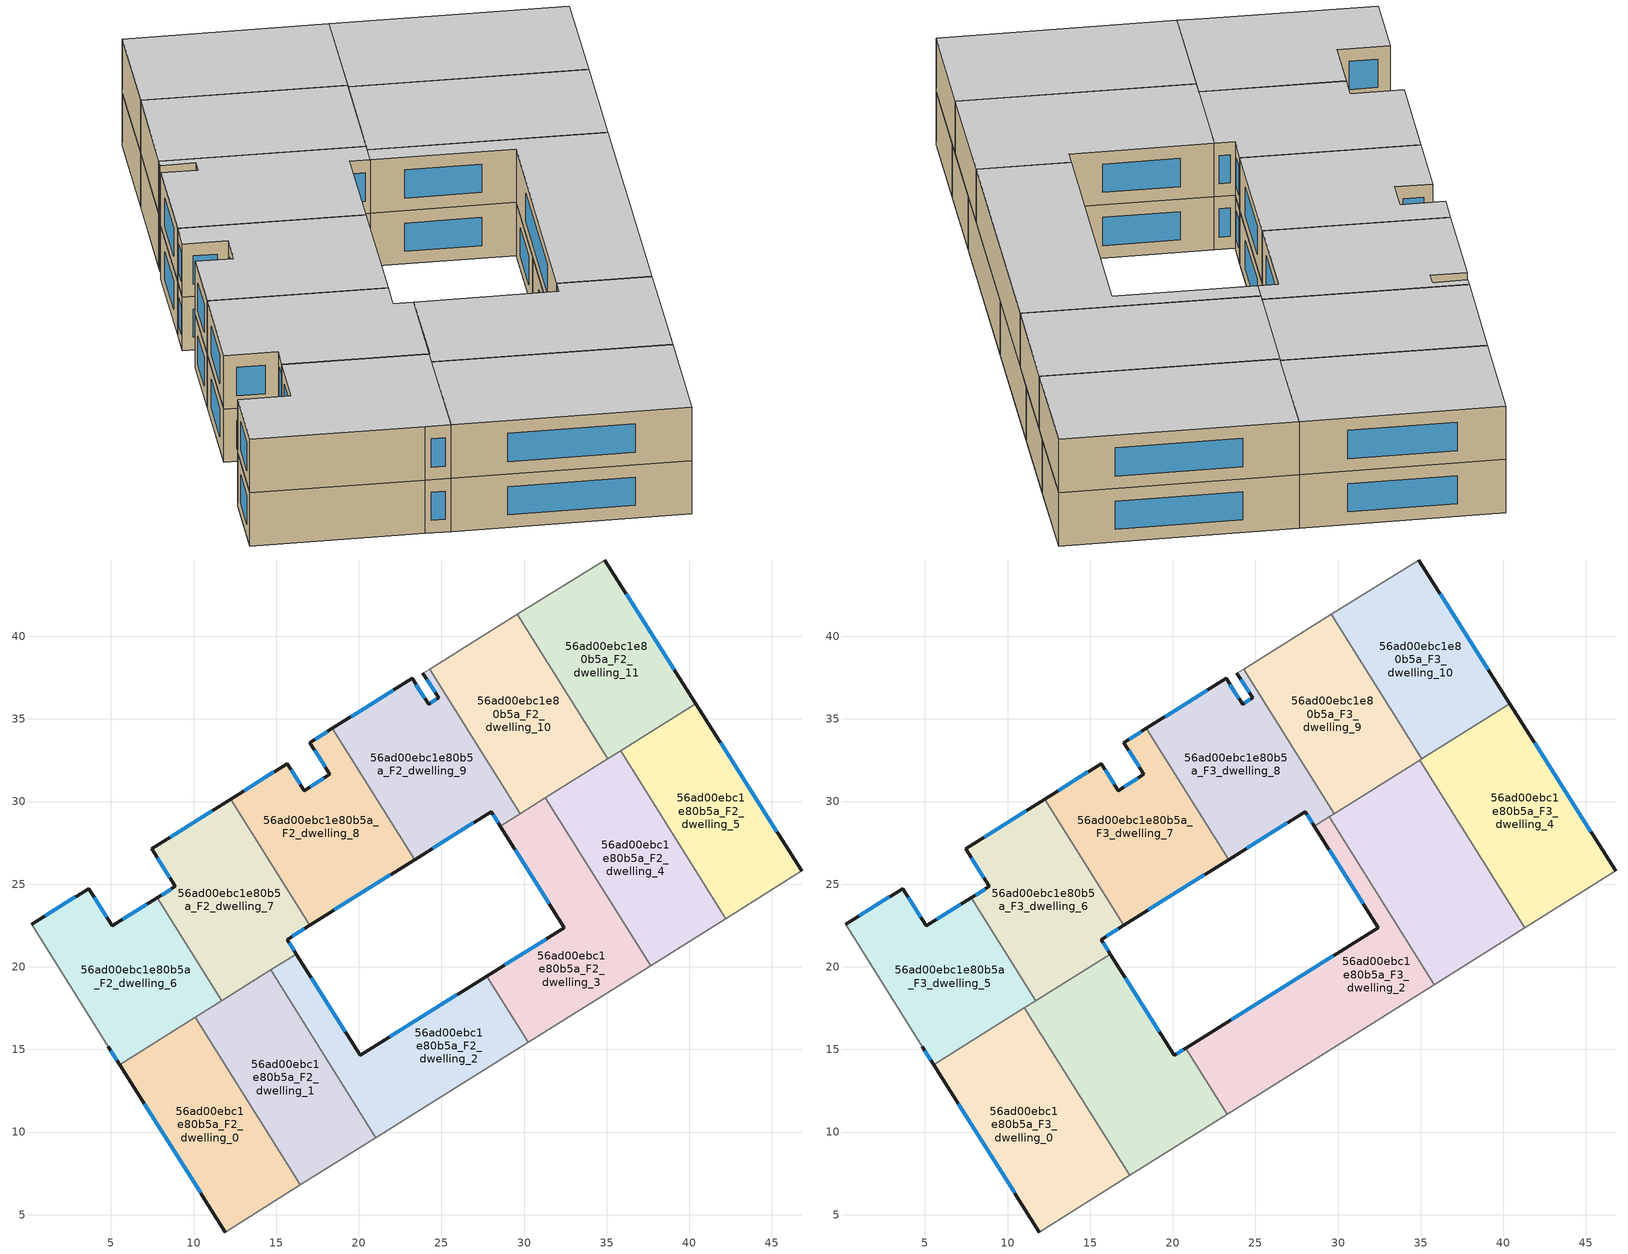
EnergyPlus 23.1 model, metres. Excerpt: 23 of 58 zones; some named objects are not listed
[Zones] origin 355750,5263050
56ad00ebc1e80b5a_F2_dwelling_0
 floor to 56ad00ebc1e80b5a_F1_dwelling_0 (EU_floor_Construction): 10.11,16.95 16.47,6.8 11.92,3.95 5.52,14.08 z6
 wall outside (EU_wall_Construction): 5.52,14.08 11.92,3.95 z6:9
 wall adiabatic (EU_wall_Construction): 11.92,3.95 16.47,6.8 z6:9
 wall to 56ad00ebc1e80b5a_F2_dwelling_1 (EU_wall_Construction): 16.47,6.8 10.11,16.95 z6:9
 wall to 56ad00ebc1e80b5a_F2_dwelling_6 (EU_wall_Construction): 10.11,16.95 5.52,14.08 z6:9
 window (EU_Window_Construction): 7.03,11.7 10.42,6.33 z6.7:8.3
56ad00ebc1e80b5a_F2_dwelling_1
 floor to 56ad00ebc1e80b5a_F1_dwelling_1 (EU_floor_Construction): 14.67,19.81 21.03,9.66 16.47,6.8 10.11,16.95 z6
 wall to 56ad00ebc1e80b5a_F2_dwelling_2 (EU_wall_Construction): 21.03,9.66 14.67,19.81 z6:9
 wall adiabatic (EU_wall_Construction): 16.47,6.8 21.03,9.66 z6:9
 wall to 56ad00ebc1e80b5a_F2_dwelling_7 (EU_wall_Construction): 14.67,19.81 11.7,17.95 z6:9
 wall to 56ad00ebc1e80b5a_F2_dwelling_6 (EU_wall_Construction): 11.7,17.95 10.11,16.95 z6:9
56ad00ebc1e80b5a_F2_dwelling_10
 floor to 56ad00ebc1e80b5a_F1_dwelling_10 (EU_floor_Construction): 29.59,41.32 35.06,32.58 29.76,29.26 24.28,38.01 z6
 wall to 56ad00ebc1e80b5a_F2_dwelling_9 (EU_wall_Construction): 24.28,38.01 29.76,29.26 z6:9
 wall adiabatic (EU_wall_Construction): 29.59,41.32 24.28,38.01 z6:9
 wall to 56ad00ebc1e80b5a_F2_dwelling_11 (EU_wall_Construction): 35.06,32.58 29.59,41.32 z6:9
 wall to 56ad00ebc1e80b5a_F2_dwelling_4 (EU_wall_Construction): 31.29,30.22 35.06,32.58 z6:9
 wall to 56ad00ebc1e80b5a_F2_dwelling_3 (EU_wall_Construction): 29.76,29.26 31.29,30.22 z6:9
56ad00ebc1e80b5a_F2_dwelling_11
 floor to 56ad00ebc1e80b5a_F1_dwelling_11 (EU_floor_Construction): 34.88,44.62 40.39,35.92 35.06,32.58 29.59,41.32 z6
 wall outside (EU_wall_Construction): 40.39,35.92 34.88,44.62 z6:9
 wall adiabatic (EU_wall_Construction): 34.88,44.62 29.59,41.32 z6:9
 wall to 56ad00ebc1e80b5a_F2_dwelling_5 (EU_wall_Construction): 35.86,33.08 40.39,35.92 z6:9
 wall to 56ad00ebc1e80b5a_F2_dwelling_4 (EU_wall_Construction): 35.06,32.58 35.86,33.08 z6:9
 window (EU_Window_Construction): 39.1,37.96 36.18,42.57 z6.7:8.3
56ad00ebc1e80b5a_F2_dwelling_2
 floor to 56ad00ebc1e80b5a_F1_dwelling_2 (EU_floor_Construction): 27.73,19.42 30.24,15.42 21.03,9.66 14.67,19.81 16.21,20.77 20.08,14.64 z6
 wall outside (EU_wall_Construction): 27.73,19.42 20.08,14.64 16.21,20.77 z6:9
 wall to 56ad00ebc1e80b5a_F2_dwelling_3 (EU_wall_Construction): 30.24,15.42 27.73,19.42 z6:9
 wall adiabatic (EU_wall_Construction): 21.03,9.66 30.24,15.42 z6:9
 wall to 56ad00ebc1e80b5a_F2_dwelling_7 (EU_wall_Construction): 16.21,20.77 14.67,19.81 z6:9
 window (EU_Window_Construction): 19.17,16.08 17.12,19.33 / 25.94,18.3 21.87,15.76 z6.7:8.3
56ad00ebc1e80b5a_F2_dwelling_3
 floor to 56ad00ebc1e80b5a_F1_dwelling_3 (EU_floor_Construction): 31.29,30.22 37.65,20.06 30.24,15.42 27.73,19.42 32.44,22.37 28.57,28.51 z6
 wall outside (EU_wall_Construction): 28.57,28.51 32.44,22.37 27.73,19.42 z6:9
 wall to 56ad00ebc1e80b5a_F2_dwelling_4 (EU_wall_Construction): 37.65,20.06 31.29,30.22 z6:9
 wall adiabatic (EU_wall_Construction): 30.24,15.42 37.65,20.06 z6:9
 wall to 56ad00ebc1e80b5a_F2_dwelling_9 (EU_wall_Construction): 29.76,29.26 28.57,28.51 z6:9
 window (EU_Window_Construction): 31.34,21.68 28.84,20.12 / 29.48,27.07 31.53,23.81 z6.7:8.3
56ad00ebc1e80b5a_F2_dwelling_4
 floor to 56ad00ebc1e80b5a_F1_dwelling_4 (EU_floor_Construction): 35.86,33.08 42.22,22.92 37.65,20.06 31.29,30.22 z6
 wall to 56ad00ebc1e80b5a_F2_dwelling_5 (EU_wall_Construction): 42.22,22.92 35.86,33.08 z6:9
 wall adiabatic (EU_wall_Construction): 37.65,20.06 42.22,22.92 z6:9
56ad00ebc1e80b5a_F2_dwelling_5
 floor to 56ad00ebc1e80b5a_F1_dwelling_5 (EU_floor_Construction): 40.39,35.92 46.81,25.8 42.22,22.92 35.86,33.08 z6
 wall outside (EU_wall_Construction): 46.81,25.8 40.39,35.92 z6:9
 wall adiabatic (EU_wall_Construction): 42.22,22.92 46.81,25.8 z6:9
 window (EU_Window_Construction): 45.3,28.17 41.9,33.54 z6.7:8.3
56ad00ebc1e80b5a_F2_dwelling_6
 floor to 56ad00ebc1e80b5a_F1_dwelling_6 (EU_floor_Construction): 7.8,24.18 11.7,17.95 5.52,14.08 4.84,15.17 0.2,22.58 3.66,24.74 5.09,22.48 z6
 wall outside (EU_wall_Construction): 7.8,24.18 5.09,22.48 3.66,24.74 0.2,22.58 / 4.84,15.17 5.52,14.08 z6:9
 wall to 56ad00ebc1e80b5a_F2_dwelling_7 (EU_wall_Construction): 11.7,17.95 7.8,24.18 z6:9
 wall adiabatic (EU_wall_Construction): 0.2,22.58 4.84,15.17 z6:9
 window (EU_Window_Construction): 7.17,23.78 5.73,22.88 / 5,14.91 5.36,14.34 / 2.85,24.23 1.01,23.08 / 4.75,23.01 3.99,24.21 z6.7:8.3
56ad00ebc1e80b5a_F2_dwelling_7
 floor to 56ad00ebc1e80b5a_F1_dwelling_7 (EU_floor_Construction): 12.25,30.15 17.03,22.51 15.65,21.65 16.21,20.77 11.7,17.95 7.8,24.18 8.9,24.86 7.46,27.15 z6
 wall outside (EU_wall_Construction): 16.21,20.77 15.65,21.65 17.03,22.51 / 12.25,30.15 7.46,27.15 8.9,24.86 7.8,24.18 z6:9
 wall to 56ad00ebc1e80b5a_F2_dwelling_8 (EU_wall_Construction): 17.03,22.51 12.25,30.15 z6:9
 window (EU_Window_Construction): 15.98,21.85 16.71,22.31 / 16.08,20.98 15.78,21.44 / 8.64,24.7 8.06,24.34 / 7.79,26.61 8.56,25.4 / 11.12,29.44 8.58,27.85 z6.7:8.3
56ad00ebc1e80b5a_F2_dwelling_8
 floor to 56ad00ebc1e80b5a_F1_dwelling_8 (EU_floor_Construction): 18.41,34.43 23.38,26.49 17.03,22.51 12.25,30.15 15.67,32.29 16.7,30.67 18.25,31.64 17.03,33.57 z6
 wall outside (EU_wall_Construction): 18.41,34.43 17.03,33.57 18.25,31.64 16.7,30.67 15.67,32.29 12.25,30.15 / 17.03,22.51 23.38,26.49 z6:9
 wall to 56ad00ebc1e80b5a_F2_dwelling_9 (EU_wall_Construction): 23.38,26.49 18.41,34.43 z6:9
 window (EU_Window_Construction): 17.32,33.12 17.96,32.09 / 18.08,34.23 17.35,33.77 / 18.52,23.45 21.89,25.56 / 14.86,31.79 13.05,30.65 / 16.46,31.05 15.91,31.91 / 17.89,31.41 17.06,30.89 z6.7:8.3
56ad00ebc1e80b5a_F2_dwelling_9
 floor to 56ad00ebc1e80b5a_F1_dwelling_9 (EU_floor_Construction): 24.84,36.27 23.88,37.76 24.28,38.01 29.76,29.26 28.57,28.51 28.01,29.4 23.38,26.49 18.41,34.43 23.22,37.45 24.22,35.87 z6
 wall outside (EU_wall_Construction): 23.88,37.76 24.84,36.27 24.22,35.87 23.22,37.45 18.41,34.43 / 23.38,26.49 28.01,29.4 28.57,28.51 z6:9
 wall adiabatic (EU_wall_Construction): 24.28,38.01 23.88,37.76 z6:9
 window (EU_Window_Construction): 24.11,37.41 24.62,36.62 / 28.14,29.19 28.44,28.72 / 24.47,27.17 26.92,28.71 / 22.09,36.74 19.54,35.14 / 23.98,36.24 23.46,37.08 / 24.7,36.18 24.36,35.97 z6.7:8.3
56ad00ebc1e80b5a_F3_dwelling_0
 floor to 56ad00ebc1e80b5a_F2_dwelling_0 (EU_floor_Construction): 10.11,16.95 16.47,6.8 11.92,3.95 5.52,14.08 z9
 floor to 56ad00ebc1e80b5a_F2_dwelling_1 (EU_floor_Construction): 11.02,17.53 17.38,7.37 16.47,6.8 10.11,16.95 z9
 wall outside (EU_wall_Construction): 5.52,14.08 11.92,3.95 z9:12
 wall adiabatic (EU_wall_Construction): 11.92,3.95 17.38,7.37 z9:12
 wall to 56ad00ebc1e80b5a_F3_dwelling_1 (EU_wall_Construction): 17.38,7.37 11.02,17.53 z9:12
 wall to 56ad00ebc1e80b5a_F3_dwelling_5 (EU_wall_Construction): 11.02,17.53 5.52,14.08 z9:12
 window (EU_Window_Construction): 7.03,11.7 10.42,6.33 z9.7:11.3
 ceiling to 56ad00ebc1e80b5a_F4_dwelling_0 (EU_floor_Construction): 17.38,7.37 11.02,17.53 5.52,14.08 11.92,3.95 z12
56ad00ebc1e80b5a_F3_dwelling_1
 floor to 56ad00ebc1e80b5a_F2_dwelling_1 (EU_floor_Construction): 14.67,19.81 21.03,9.66 17.38,7.37 11.02,17.53 z9
 floor to 56ad00ebc1e80b5a_F2_dwelling_2 (EU_floor_Construction): 20.78,15.08 23.29,11.07 21.03,9.66 14.67,19.81 16.21,20.77 20.08,14.64 z9
 wall outside (EU_wall_Construction): 20.78,15.08 20.08,14.64 16.21,20.77 z9:12
 wall adiabatic (EU_wall_Construction): 17.38,7.37 23.29,11.07 z9:12
 wall to 56ad00ebc1e80b5a_F3_dwelling_2 (EU_wall_Construction): 23.29,11.07 20.78,15.08 z9:12
 wall to 56ad00ebc1e80b5a_F3_dwelling_6 (EU_wall_Construction): 16.21,20.77 11.7,17.95 z9:12
 wall to 56ad00ebc1e80b5a_F3_dwelling_5 (EU_wall_Construction): 11.7,17.95 11.02,17.53 z9:12
 window (EU_Window_Construction): 19.17,16.08 17.12,19.33 / 20.62,14.97 20.24,14.74 z9.7:11.3
 ceiling to 56ad00ebc1e80b5a_F4_dwelling_1 (EU_floor_Construction): 23.29,11.07 20.78,15.08 20.08,14.64 16.21,20.77 11.02,17.53 17.38,7.37 z12
56ad00ebc1e80b5a_F3_dwelling_10
 floor to 56ad00ebc1e80b5a_F2_dwelling_11 (EU_floor_Construction): 34.88,44.62 40.39,35.92 35.06,32.58 29.59,41.32 z9
 wall outside (EU_wall_Construction): 40.39,35.92 34.88,44.62 z9:12
 wall to 56ad00ebc1e80b5a_F3_dwelling_9 (EU_wall_Construction): 29.59,41.32 35.06,32.58 z9:12
 wall adiabatic (EU_wall_Construction): 34.88,44.62 29.59,41.32 z9:12
 wall to 56ad00ebc1e80b5a_F3_dwelling_4 (EU_wall_Construction): 35.06,32.58 40.39,35.92 z9:12
 window (EU_Window_Construction): 39.1,37.96 36.18,42.57 z9.7:11.3
 ceiling to 56ad00ebc1e80b5a_F4_dwelling_10 (EU_floor_Construction): 40.39,35.92 34.88,44.62 29.59,41.32 35.06,32.58 z12
56ad00ebc1e80b5a_F3_dwelling_2
 floor to 56ad00ebc1e80b5a_F2_dwelling_2 (EU_floor_Construction): 27.73,19.42 30.24,15.42 23.29,11.07 20.78,15.08 z9
 floor to 56ad00ebc1e80b5a_F2_dwelling_3 (EU_floor_Construction): 29.47,29.08 35.83,18.92 30.24,15.42 27.73,19.42 32.44,22.37 28.57,28.51 z9
 wall outside (EU_wall_Construction): 28.57,28.51 32.44,22.37 20.78,15.08 z9:12
 wall to 56ad00ebc1e80b5a_F3_dwelling_3 (EU_wall_Construction): 35.83,18.92 29.47,29.08 z9:12
 wall adiabatic (EU_wall_Construction): 23.29,11.07 35.83,18.92 z9:12
 wall to 56ad00ebc1e80b5a_F3_dwelling_8 (EU_wall_Construction): 29.47,29.08 28.57,28.51 z9:12
 window (EU_Window_Construction): 29.71,20.66 23.52,16.79 / 29.48,27.07 31.53,23.81 z9.7:11.3
 ceiling to 56ad00ebc1e80b5a_F4_dwelling_2 (EU_floor_Construction): 35.83,18.92 29.47,29.08 28.57,28.51 32.44,22.37 20.78,15.08 23.29,11.07 z12
56ad00ebc1e80b5a_F3_dwelling_3
 floor to 56ad00ebc1e80b5a_F2_dwelling_3 (EU_floor_Construction): 31.29,30.22 37.65,20.06 35.83,18.92 29.47,29.08 z9
 floor to 56ad00ebc1e80b5a_F2_dwelling_4 (EU_floor_Construction): 34.94,32.51 41.3,22.35 37.65,20.06 31.29,30.22 z9
 wall to 56ad00ebc1e80b5a_F3_dwelling_4 (EU_wall_Construction): 41.3,22.35 34.94,32.51 z9:12
 wall adiabatic (EU_wall_Construction): 35.83,18.92 41.3,22.35 z9:12
 wall to 56ad00ebc1e80b5a_F3_dwelling_9 (EU_wall_Construction): 34.94,32.51 29.76,29.26 z9:12
 wall to 56ad00ebc1e80b5a_F3_dwelling_8 (EU_wall_Construction): 29.76,29.26 29.47,29.08 z9:12
 ceiling to 56ad00ebc1e80b5a_F4_dwelling_3 (EU_floor_Construction): 41.3,22.35 34.94,32.51 29.47,29.08 35.83,18.92 z12
56ad00ebc1e80b5a_F3_dwelling_4
 floor to 56ad00ebc1e80b5a_F2_dwelling_4 (EU_floor_Construction): 35.86,33.08 42.22,22.92 41.3,22.35 34.94,32.51 z9
 floor to 56ad00ebc1e80b5a_F2_dwelling_5 (EU_floor_Construction): 40.39,35.92 46.81,25.8 42.22,22.92 35.86,33.08 z9
 wall outside (EU_wall_Construction): 46.81,25.8 40.39,35.92 z9:12
 wall adiabatic (EU_wall_Construction): 41.3,22.35 46.81,25.8 z9:12
 wall to 56ad00ebc1e80b5a_F3_dwelling_9 (EU_wall_Construction): 35.06,32.58 34.94,32.51 z9:12
 window (EU_Window_Construction): 45.3,28.17 41.9,33.54 z9.7:11.3
 ceiling to 56ad00ebc1e80b5a_F4_dwelling_4 (EU_floor_Construction): 46.81,25.8 40.39,35.92 34.94,32.51 41.3,22.35 z12
56ad00ebc1e80b5a_F3_dwelling_5
 floor to 56ad00ebc1e80b5a_F2_dwelling_6 (EU_floor_Construction): 7.8,24.18 11.7,17.95 5.52,14.08 4.84,15.17 0.2,22.58 3.66,24.74 5.09,22.48 z9
 wall outside (EU_wall_Construction): 7.8,24.18 5.09,22.48 3.66,24.74 0.2,22.58 / 4.84,15.17 5.52,14.08 z9:12
 wall to 56ad00ebc1e80b5a_F3_dwelling_6 (EU_wall_Construction): 11.7,17.95 7.8,24.18 z9:12
 wall adiabatic (EU_wall_Construction): 0.2,22.58 4.84,15.17 z9:12
 window (EU_Window_Construction): 7.17,23.78 5.73,22.88 / 5,14.91 5.36,14.34 / 2.85,24.23 1.01,23.08 / 4.75,23.01 3.99,24.21 z9.7:11.3
 ceiling to 56ad00ebc1e80b5a_F4_dwelling_5 (EU_floor_Construction): 11.7,17.95 7.8,24.18 5.09,22.48 3.66,24.74 0.2,22.58 4.84,15.17 5.52,14.08 z12
56ad00ebc1e80b5a_F3_dwelling_6
 floor to 56ad00ebc1e80b5a_F2_dwelling_7 (EU_floor_Construction): 12.25,30.15 17.03,22.51 15.65,21.65 16.21,20.77 11.7,17.95 7.8,24.18 8.9,24.86 7.46,27.15 z9
 wall outside (EU_wall_Construction): 16.21,20.77 15.65,21.65 17.03,22.51 / 12.25,30.15 7.46,27.15 8.9,24.86 7.8,24.18 z9:12
 wall to 56ad00ebc1e80b5a_F3_dwelling_7 (EU_wall_Construction): 17.03,22.51 12.25,30.15 z9:12
 window (EU_Window_Construction): 15.98,21.85 16.71,22.31 / 16.08,20.98 15.78,21.44 / 8.64,24.7 8.06,24.34 / 7.79,26.61 8.56,25.4 / 11.12,29.44 8.58,27.85 z9.7:11.3
 ceiling to 56ad00ebc1e80b5a_F4_dwelling_6 (EU_floor_Construction): 16.21,20.77 15.65,21.65 17.03,22.51 12.25,30.15 7.46,27.15 8.9,24.86 7.8,24.18 11.7,17.95 z12
56ad00ebc1e80b5a_F3_dwelling_7
 floor to 56ad00ebc1e80b5a_F2_dwelling_8 (EU_floor_Construction): 18.41,34.43 23.38,26.49 17.03,22.51 12.25,30.15 15.67,32.29 16.7,30.67 18.25,31.64 17.03,33.57 z9
 wall outside (EU_wall_Construction): 18.41,34.43 17.03,33.57 18.25,31.64 16.7,30.67 15.67,32.29 12.25,30.15 / 17.03,22.51 23.38,26.49 z9:12
 wall to 56ad00ebc1e80b5a_F3_dwelling_8 (EU_wall_Construction): 23.38,26.49 18.41,34.43 z9:12
 window (EU_Window_Construction): 17.32,33.12 17.96,32.09 / 18.08,34.23 17.35,33.77 / 18.52,23.45 21.89,25.56 / 14.86,31.79 13.05,30.65 / 16.46,31.05 15.91,31.91 / 17.89,31.41 17.06,30.89 z9.7:11.3
 ceiling to 56ad00ebc1e80b5a_F4_dwelling_7 (EU_floor_Construction): 23.38,26.49 18.41,34.43 17.03,33.57 18.25,31.64 16.7,30.67 15.67,32.29 12.25,30.15 17.03,22.51 z12
56ad00ebc1e80b5a_F3_dwelling_8
 floor to 56ad00ebc1e80b5a_F2_dwelling_9 (EU_floor_Construction): 24.84,36.27 23.88,37.76 24.28,38.01 29.76,29.26 28.57,28.51 28.01,29.4 23.38,26.49 18.41,34.43 23.22,37.45 24.22,35.87 z9
 wall outside (EU_wall_Construction): 23.88,37.76 24.84,36.27 24.22,35.87 23.22,37.45 18.41,34.43 / 23.38,26.49 28.01,29.4 28.57,28.51 z9:12
 wall adiabatic (EU_wall_Construction): 24.28,38.01 23.88,37.76 z9:12
 wall to 56ad00ebc1e80b5a_F3_dwelling_9 (EU_wall_Construction): 29.76,29.26 24.28,38.01 z9:12
 window (EU_Window_Construction): 24.11,37.41 24.62,36.62 / 28.14,29.19 28.44,28.72 / 24.47,27.17 26.92,28.71 / 22.09,36.74 19.54,35.14 / 23.98,36.24 23.46,37.08 / 24.7,36.18 24.36,35.97 z9.7:11.3
 ceiling to 56ad00ebc1e80b5a_F4_dwelling_8 (EU_floor_Construction): 28.57,28.51 29.76,29.26 24.28,38.01 23.88,37.76 24.84,36.27 24.22,35.87 23.22,37.45 18.41,34.43 23.38,26.49 28.01,29.4 z12
56ad00ebc1e80b5a_F3_dwelling_9
 floor to 56ad00ebc1e80b5a_F2_dwelling_10 (EU_floor_Construction): 29.59,41.32 35.06,32.58 29.76,29.26 24.28,38.01 z9
 wall adiabatic (EU_wall_Construction): 29.59,41.32 24.28,38.01 z9:12
 ceiling to 56ad00ebc1e80b5a_F4_dwelling_9 (EU_floor_Construction): 35.06,32.58 29.59,41.32 24.28,38.01 29.76,29.26 z12
[Building]
EU S2 Campaign: North Axis=0; Terrain=City; Solar Distribution=FullExterior
[Site:Location]
Budapest.Ferenc.Liszt.Intl.AP: Latitude=47.437; Longitude=19.256; Time Zone=1; Elevation=185
[SizingPeriod:WeatherFileDays]
AnnualSizingPeriod: Begin Month=1; Begin Day of Month=1; End Month=12; End Day of Month=31; Day of Week for Start Day=Monday; Use Weather File Daylight Saving Period=No; Use Weather File Rain and Snow Indicators=No
[MATERIAL]
EU_InternalMass_Material: Roughness=MediumRough; Thickness=0.1; Conductivity=1; Density=1800; Specific Heat=900; Thermal Absorptance=0.9; Solar Absorptance=0.7; Visible Absorptance=0.7
[MATERIAL:NOMASS] Roughness=MediumRough; Thermal Absorptance=0.9; Solar Absorptance=0.7; Visible Absorptance=0.7
Name | Thermal Resistance
EU_wall_NoMass | 0.832559
EU_floor_NoMass | 0.872794
[WINDOWMATERIAL:SIMPLEGLAZINGSYSTEM]
EU_Window_SimpleGlazing: UFactor=2.79869; Solar Heat Gain Coefficient=0.75; Visible Transmittance=0.75
[CONSTRUCTION]
EU_wall_Construction: EU_wall_NoMass
EU_floor_Construction: EU_floor_NoMass
EU_Window_Construction: EU_Window_SimpleGlazing
EU_InternalMass_Construction: EU_InternalMass_Material
[ZONE] Type=1; Multiplier=1; Ceiling Height=autocalculate; Floor Area=autocalculate; Part of Total Floor Area=Yes
Name | Volume
56ad00ebc1e80b5a_F2_dwelling_0 | 193.63
56ad00ebc1e80b5a_F3_dwelling_0 | 232.34
56ad00ebc1e80b5a_F2_dwelling_1 | 193.586
56ad00ebc1e80b5a_F3_dwelling_1 | 232.298
56ad00ebc1e80b5a_F2_dwelling_10; 56ad00ebc1e80b5a_F2_dwelling_2; 56ad00ebc1e80b5a_F3_dwelling_9 | 193.585
56ad00ebc1e80b5a_F3_dwelling_10; 56ad00ebc1e80b5a_F2_dwelling_11 | 193.588
56ad00ebc1e80b5a_F3_dwelling_2 | 232.296
56ad00ebc1e80b5a_F2_dwelling_3 | 193.609
56ad00ebc1e80b5a_F3_dwelling_3 | 232.339
56ad00ebc1e80b5a_F2_dwelling_4 | 193.587
56ad00ebc1e80b5a_F3_dwelling_4 | 232.305
56ad00ebc1e80b5a_F2_dwelling_5 | 193.602
56ad00ebc1e80b5a_F3_dwelling_5; 56ad00ebc1e80b5a_F2_dwelling_6 | 193.595
56ad00ebc1e80b5a_F3_dwelling_6; 56ad00ebc1e80b5a_F2_dwelling_7 | 193.59
56ad00ebc1e80b5a_F3_dwelling_7; 56ad00ebc1e80b5a_F2_dwelling_8 | 193.589
56ad00ebc1e80b5a_F3_dwelling_8; 56ad00ebc1e80b5a_F2_dwelling_9 | 193.605
[INTERNALMASS] Construction=EU_InternalMass_Construction
Name | Zone or ZoneList | Surface Area
56ad00ebc1e80b5a_F2_dwelling_0_EU_InternalMass | 56ad00ebc1e80b5a_F2_dwelling_0 | 64.5384
56ad00ebc1e80b5a_F2_dwelling_1_EU_InternalMass | 56ad00ebc1e80b5a_F2_dwelling_1 | 64.5288
56ad00ebc1e80b5a_F2_dwelling_2_EU_InternalMass | 56ad00ebc1e80b5a_F2_dwelling_2 | 64.5283
56ad00ebc1e80b5a_F2_dwelling_3_EU_InternalMass | 56ad00ebc1e80b5a_F2_dwelling_3 | 64.5364
56ad00ebc1e80b5a_F2_dwelling_4_EU_InternalMass | 56ad00ebc1e80b5a_F2_dwelling_4 | 64.5289
56ad00ebc1e80b5a_F2_dwelling_5_EU_InternalMass | 56ad00ebc1e80b5a_F2_dwelling_5 | 64.5339
56ad00ebc1e80b5a_F2_dwelling_6_EU_InternalMass | 56ad00ebc1e80b5a_F2_dwelling_6 | 64.5317
56ad00ebc1e80b5a_F2_dwelling_7_EU_InternalMass | 56ad00ebc1e80b5a_F2_dwelling_7 | 64.5297
56ad00ebc1e80b5a_F2_dwelling_8_EU_InternalMass | 56ad00ebc1e80b5a_F2_dwelling_8 | 64.5298
56ad00ebc1e80b5a_F2_dwelling_9_EU_InternalMass | 56ad00ebc1e80b5a_F2_dwelling_9 | 64.5354
56ad00ebc1e80b5a_F2_dwelling_10_EU_InternalMass | 56ad00ebc1e80b5a_F2_dwelling_10 | 64.5284
56ad00ebc1e80b5a_F2_dwelling_11_EU_InternalMass | 56ad00ebc1e80b5a_F2_dwelling_11 | 64.5292
56ad00ebc1e80b5a_F3_dwelling_0_EU_InternalMass | 56ad00ebc1e80b5a_F3_dwelling_0 | 77.441
56ad00ebc1e80b5a_F3_dwelling_1_EU_InternalMass | 56ad00ebc1e80b5a_F3_dwelling_1 | 77.4348
56ad00ebc1e80b5a_F3_dwelling_2_EU_InternalMass | 56ad00ebc1e80b5a_F3_dwelling_2 | 77.4322
56ad00ebc1e80b5a_F3_dwelling_3_EU_InternalMass | 56ad00ebc1e80b5a_F3_dwelling_3 | 77.4464
56ad00ebc1e80b5a_F3_dwelling_4_EU_InternalMass | 56ad00ebc1e80b5a_F3_dwelling_4 | 77.4349
56ad00ebc1e80b5a_F3_dwelling_5_EU_InternalMass | 56ad00ebc1e80b5a_F3_dwelling_5 | 64.5317
56ad00ebc1e80b5a_F3_dwelling_6_EU_InternalMass | 56ad00ebc1e80b5a_F3_dwelling_6 | 64.5297
56ad00ebc1e80b5a_F3_dwelling_7_EU_InternalMass | 56ad00ebc1e80b5a_F3_dwelling_7 | 64.5298
56ad00ebc1e80b5a_F3_dwelling_8_EU_InternalMass | 56ad00ebc1e80b5a_F3_dwelling_8 | 64.5354
56ad00ebc1e80b5a_F3_dwelling_9_EU_InternalMass | 56ad00ebc1e80b5a_F3_dwelling_9 | 64.5284
56ad00ebc1e80b5a_F3_dwelling_10_EU_InternalMass | 56ad00ebc1e80b5a_F3_dwelling_10 | 64.5292
[OTHEREQUIPMENT] Fuel Type=Electricity; Design Level Calculation Method=Watts/Area; Power per Zone Floor Area=1; Fraction Latent=0; Fraction Radiant=0; Fraction Lost=0; Carbon Dioxide Generation Rate=0; EndUse Subcategory=EU_Step8_InternalGains
Name | Zone or ZoneList or Space or SpaceList | Schedule
EU_Step8_InternalGain_56ad00ebc1e80b5a_F2_dwelling_0_f000 | 56ad00ebc1e80b5a_F2_dwelling_0 | EU_Step8_GainSchedule_56ad00ebc1e80b5a_F2_dwelling_0_f000
EU_Step8_InternalGain_56ad00ebc1e80b5a_F2_dwelling_1_f000 | 56ad00ebc1e80b5a_F2_dwelling_1 | EU_Step8_GainSchedule_56ad00ebc1e80b5a_F2_dwelling_1_f000
EU_Step8_InternalGain_56ad00ebc1e80b5a_F2_dwelling_2_f000 | 56ad00ebc1e80b5a_F2_dwelling_2 | EU_Step8_GainSchedule_56ad00ebc1e80b5a_F2_dwelling_2_f000
EU_Step8_InternalGain_56ad00ebc1e80b5a_F2_dwelling_3_f000 | 56ad00ebc1e80b5a_F2_dwelling_3 | EU_Step8_GainSchedule_56ad00ebc1e80b5a_F2_dwelling_3_f000
EU_Step8_InternalGain_56ad00ebc1e80b5a_F2_dwelling_4_f000 | 56ad00ebc1e80b5a_F2_dwelling_4 | EU_Step8_GainSchedule_56ad00ebc1e80b5a_F2_dwelling_4_f000
EU_Step8_InternalGain_56ad00ebc1e80b5a_F2_dwelling_5_f000 | 56ad00ebc1e80b5a_F2_dwelling_5 | EU_Step8_GainSchedule_56ad00ebc1e80b5a_F2_dwelling_5_f000
EU_Step8_InternalGain_56ad00ebc1e80b5a_F2_dwelling_6_f000 | 56ad00ebc1e80b5a_F2_dwelling_6 | EU_Step8_GainSchedule_56ad00ebc1e80b5a_F2_dwelling_6_f000
EU_Step8_InternalGain_56ad00ebc1e80b5a_F2_dwelling_7_f000 | 56ad00ebc1e80b5a_F2_dwelling_7 | EU_Step8_GainSchedule_56ad00ebc1e80b5a_F2_dwelling_7_f000
EU_Step8_InternalGain_56ad00ebc1e80b5a_F2_dwelling_8_f000 | 56ad00ebc1e80b5a_F2_dwelling_8 | EU_Step8_GainSchedule_56ad00ebc1e80b5a_F2_dwelling_8_f000
EU_Step8_InternalGain_56ad00ebc1e80b5a_F2_dwelling_9_f000 | 56ad00ebc1e80b5a_F2_dwelling_9 | EU_Step8_GainSchedule_56ad00ebc1e80b5a_F2_dwelling_9_f000
EU_Step8_InternalGain_56ad00ebc1e80b5a_F2_dwelling_10_f000 | 56ad00ebc1e80b5a_F2_dwelling_10 | EU_Step8_GainSchedule_56ad00ebc1e80b5a_F2_dwelling_10_f000
EU_Step8_InternalGain_56ad00ebc1e80b5a_F2_dwelling_11_f000 | 56ad00ebc1e80b5a_F2_dwelling_11 | EU_Step8_GainSchedule_56ad00ebc1e80b5a_F2_dwelling_11_f000
EU_Step8_InternalGain_56ad00ebc1e80b5a_F3_dwelling_0_f000 | 56ad00ebc1e80b5a_F3_dwelling_0 | EU_Step8_GainSchedule_56ad00ebc1e80b5a_F3_dwelling_0_f000
EU_Step8_InternalGain_56ad00ebc1e80b5a_F3_dwelling_1_f000 | 56ad00ebc1e80b5a_F3_dwelling_1 | EU_Step8_GainSchedule_56ad00ebc1e80b5a_F3_dwelling_1_f000
EU_Step8_InternalGain_56ad00ebc1e80b5a_F3_dwelling_2_f000 | 56ad00ebc1e80b5a_F3_dwelling_2 | EU_Step8_GainSchedule_56ad00ebc1e80b5a_F3_dwelling_2_f000
EU_Step8_InternalGain_56ad00ebc1e80b5a_F3_dwelling_3_f000 | 56ad00ebc1e80b5a_F3_dwelling_3 | EU_Step8_GainSchedule_56ad00ebc1e80b5a_F3_dwelling_3_f000
EU_Step8_InternalGain_56ad00ebc1e80b5a_F3_dwelling_4_f000 | 56ad00ebc1e80b5a_F3_dwelling_4 | EU_Step8_GainSchedule_56ad00ebc1e80b5a_F3_dwelling_4_f000
EU_Step8_InternalGain_56ad00ebc1e80b5a_F3_dwelling_5_f000 | 56ad00ebc1e80b5a_F3_dwelling_5 | EU_Step8_GainSchedule_56ad00ebc1e80b5a_F3_dwelling_5_f000
EU_Step8_InternalGain_56ad00ebc1e80b5a_F3_dwelling_6_f000 | 56ad00ebc1e80b5a_F3_dwelling_6 | EU_Step8_GainSchedule_56ad00ebc1e80b5a_F3_dwelling_6_f000
EU_Step8_InternalGain_56ad00ebc1e80b5a_F3_dwelling_7_f000 | 56ad00ebc1e80b5a_F3_dwelling_7 | EU_Step8_GainSchedule_56ad00ebc1e80b5a_F3_dwelling_7_f000
EU_Step8_InternalGain_56ad00ebc1e80b5a_F3_dwelling_8_f000 | 56ad00ebc1e80b5a_F3_dwelling_8 | EU_Step8_GainSchedule_56ad00ebc1e80b5a_F3_dwelling_8_f000
EU_Step8_InternalGain_56ad00ebc1e80b5a_F3_dwelling_9_f000 | 56ad00ebc1e80b5a_F3_dwelling_9 | EU_Step8_GainSchedule_56ad00ebc1e80b5a_F3_dwelling_9_f000
EU_Step8_InternalGain_56ad00ebc1e80b5a_F3_dwelling_10_f000 | 56ad00ebc1e80b5a_F3_dwelling_10 | EU_Step8_GainSchedule_56ad00ebc1e80b5a_F3_dwelling_10_f000
[ZONEVENTILATION:DESIGNFLOWRATE] Schedule=EU_AlwaysOn; Design Flow Rate Calculation Method=AirChanges/Hour; Air Changes per Hour=0.475469; Ventilation Type=Natural; Fan Pressure Rise=0; Fan Total Efficiency=1; Constant Term Coefficient=1; Temperature Term Coefficient=0; Velocity Term Coefficient=0; Velocity Squared Term Coefficient=0; Minimum Indoor Temperature=-100; Maximum Indoor Temperature=100; Delta Temperature=-100; Minimum Outdoor Temperature=-100; Maximum Outdoor Temperature=100; Maximum Wind Speed=40
Name | Zone or ZoneList or Space or SpaceList
EU_ConstantAir_56ad00ebc1e80b5a_F2_dwelling_0 | 56ad00ebc1e80b5a_F2_dwelling_0
EU_ConstantAir_56ad00ebc1e80b5a_F2_dwelling_1 | 56ad00ebc1e80b5a_F2_dwelling_1
EU_ConstantAir_56ad00ebc1e80b5a_F2_dwelling_2 | 56ad00ebc1e80b5a_F2_dwelling_2
EU_ConstantAir_56ad00ebc1e80b5a_F2_dwelling_3 | 56ad00ebc1e80b5a_F2_dwelling_3
EU_ConstantAir_56ad00ebc1e80b5a_F2_dwelling_4 | 56ad00ebc1e80b5a_F2_dwelling_4
EU_ConstantAir_56ad00ebc1e80b5a_F2_dwelling_5 | 56ad00ebc1e80b5a_F2_dwelling_5
EU_ConstantAir_56ad00ebc1e80b5a_F2_dwelling_6 | 56ad00ebc1e80b5a_F2_dwelling_6
EU_ConstantAir_56ad00ebc1e80b5a_F2_dwelling_7 | 56ad00ebc1e80b5a_F2_dwelling_7
EU_ConstantAir_56ad00ebc1e80b5a_F2_dwelling_8 | 56ad00ebc1e80b5a_F2_dwelling_8
EU_ConstantAir_56ad00ebc1e80b5a_F2_dwelling_9 | 56ad00ebc1e80b5a_F2_dwelling_9
EU_ConstantAir_56ad00ebc1e80b5a_F2_dwelling_10 | 56ad00ebc1e80b5a_F2_dwelling_10
EU_ConstantAir_56ad00ebc1e80b5a_F2_dwelling_11 | 56ad00ebc1e80b5a_F2_dwelling_11
EU_ConstantAir_56ad00ebc1e80b5a_F3_dwelling_0 | 56ad00ebc1e80b5a_F3_dwelling_0
EU_ConstantAir_56ad00ebc1e80b5a_F3_dwelling_1 | 56ad00ebc1e80b5a_F3_dwelling_1
EU_ConstantAir_56ad00ebc1e80b5a_F3_dwelling_2 | 56ad00ebc1e80b5a_F3_dwelling_2
EU_ConstantAir_56ad00ebc1e80b5a_F3_dwelling_3 | 56ad00ebc1e80b5a_F3_dwelling_3
EU_ConstantAir_56ad00ebc1e80b5a_F3_dwelling_4 | 56ad00ebc1e80b5a_F3_dwelling_4
EU_ConstantAir_56ad00ebc1e80b5a_F3_dwelling_5 | 56ad00ebc1e80b5a_F3_dwelling_5
EU_ConstantAir_56ad00ebc1e80b5a_F3_dwelling_6 | 56ad00ebc1e80b5a_F3_dwelling_6
EU_ConstantAir_56ad00ebc1e80b5a_F3_dwelling_7 | 56ad00ebc1e80b5a_F3_dwelling_7
EU_ConstantAir_56ad00ebc1e80b5a_F3_dwelling_8 | 56ad00ebc1e80b5a_F3_dwelling_8
EU_ConstantAir_56ad00ebc1e80b5a_F3_dwelling_9 | 56ad00ebc1e80b5a_F3_dwelling_9
EU_ConstantAir_56ad00ebc1e80b5a_F3_dwelling_10 | 56ad00ebc1e80b5a_F3_dwelling_10
[HVACTEMPLATE:ZONE:IDEALLOADSAIRSYSTEM] System Availability Schedule=EU_AlwaysOn; Maximum Heating Supply Air Temperature=50; Minimum Cooling Supply Air Temperature=13; Maximum Heating Supply Air Humidity Ratio=0.0156; Minimum Cooling Supply Air Humidity Ratio=0.0077; Heating Limit=NoLimit; Cooling Limit=NoLimit; Heating Availability Schedule=EU_AlwaysOn; Cooling Availability Schedule=EU_CoolingOff; Dehumidification Control Type=ConstantSensibleHeatRatio; Cooling Sensible Heat Ratio=0.7; Dehumidification Setpoint=60; Humidification Control Type=None; Humidification Setpoint=30; Outdoor Air Method=None; Outdoor Air Flow Rate per Person=0.00944; Outdoor Air Flow Rate per Zone Floor Area=0; Outdoor Air Flow Rate per Zone=0; Demand Controlled Ventilation Type=None; Outdoor Air Economizer Type=NoEconomizer; Heat Recovery Type=None; Sensible Heat Recovery Effectiveness=0.7; Latent Heat Recovery Effectiveness=0.65
Name | Template Thermostat
56ad00ebc1e80b5a_F2_dwelling_0 | EU_HeatOnly_56ad00ebc1e80b5a_F2_dwelling_0
56ad00ebc1e80b5a_F2_dwelling_1 | EU_HeatOnly_56ad00ebc1e80b5a_F2_dwelling_1
56ad00ebc1e80b5a_F2_dwelling_2 | EU_HeatOnly_56ad00ebc1e80b5a_F2_dwelling_2
56ad00ebc1e80b5a_F2_dwelling_3 | EU_HeatOnly_56ad00ebc1e80b5a_F2_dwelling_3
56ad00ebc1e80b5a_F2_dwelling_4 | EU_HeatOnly_56ad00ebc1e80b5a_F2_dwelling_4
56ad00ebc1e80b5a_F2_dwelling_5 | EU_HeatOnly_56ad00ebc1e80b5a_F2_dwelling_5
56ad00ebc1e80b5a_F2_dwelling_6 | EU_HeatOnly_56ad00ebc1e80b5a_F2_dwelling_6
56ad00ebc1e80b5a_F2_dwelling_7 | EU_HeatOnly_56ad00ebc1e80b5a_F2_dwelling_7
56ad00ebc1e80b5a_F2_dwelling_8 | EU_HeatOnly_56ad00ebc1e80b5a_F2_dwelling_8
56ad00ebc1e80b5a_F2_dwelling_9 | EU_HeatOnly_56ad00ebc1e80b5a_F2_dwelling_9
56ad00ebc1e80b5a_F2_dwelling_10 | EU_HeatOnly_56ad00ebc1e80b5a_F2_dwelling_10
56ad00ebc1e80b5a_F2_dwelling_11 | EU_HeatOnly_56ad00ebc1e80b5a_F2_dwelling_11
56ad00ebc1e80b5a_F3_dwelling_0 | EU_HeatOnly_56ad00ebc1e80b5a_F3_dwelling_0
56ad00ebc1e80b5a_F3_dwelling_1 | EU_HeatOnly_56ad00ebc1e80b5a_F3_dwelling_1
56ad00ebc1e80b5a_F3_dwelling_2 | EU_HeatOnly_56ad00ebc1e80b5a_F3_dwelling_2
56ad00ebc1e80b5a_F3_dwelling_3 | EU_HeatOnly_56ad00ebc1e80b5a_F3_dwelling_3
56ad00ebc1e80b5a_F3_dwelling_4 | EU_HeatOnly_56ad00ebc1e80b5a_F3_dwelling_4
56ad00ebc1e80b5a_F3_dwelling_5 | EU_HeatOnly_56ad00ebc1e80b5a_F3_dwelling_5
56ad00ebc1e80b5a_F3_dwelling_6 | EU_HeatOnly_56ad00ebc1e80b5a_F3_dwelling_6
56ad00ebc1e80b5a_F3_dwelling_7 | EU_HeatOnly_56ad00ebc1e80b5a_F3_dwelling_7
56ad00ebc1e80b5a_F3_dwelling_8 | EU_HeatOnly_56ad00ebc1e80b5a_F3_dwelling_8
56ad00ebc1e80b5a_F3_dwelling_9 | EU_HeatOnly_56ad00ebc1e80b5a_F3_dwelling_9
56ad00ebc1e80b5a_F3_dwelling_10 | EU_HeatOnly_56ad00ebc1e80b5a_F3_dwelling_10
[SIZING:ZONE] Zone Cooling Design Supply Air Temperature Input Method=SupplyAirTemperature; Zone Cooling Design Supply Air Temperature=13; Zone Heating Design Supply Air Temperature Input Method=SupplyAirTemperature; Zone Heating Design Supply Air Temperature=50; Zone Cooling Design Supply Air Humidity Ratio=0.008; Zone Heating Design Supply Air Humidity Ratio=0.008; Cooling Design Air Flow Method=DesignDay; Cooling Design Air Flow Rate=0; Cooling Minimum Air Flow per Zone Floor Area=0.000762; Cooling Minimum Air Flow=0; Cooling Minimum Air Flow Fraction=0.2; Heating Design Air Flow Method=DesignDay; Heating Design Air Flow Rate=0; Heating Maximum Air Flow per Zone Floor Area=0.002032; Heating Maximum Air Flow=0.141576; Heating Maximum Air Flow Fraction=0.3; Account for Dedicated Outdoor Air System=No; Dedicated Outdoor Air System Control Strategy=NeutralSupplyAir; Dedicated Outdoor Air Low Setpoint Temperature for Design=autosize; Dedicated Outdoor Air High Setpoint Temperature for Design=autosize; Zone Load Sizing Method=Sensible Load Only No Latent Load; Zone Latent Cooling Design Supply Air Humidity Ratio Input Method=HumidityRatioDifference; Zone Cooling Design Supply Air Humidity Ratio Difference=0.005; Zone Latent Heating Design Supply Air Humidity Ratio Input Method=HumidityRatioDifference; Zone Humidification Design Supply Air Humidity Ratio Difference=0.005
56ad00ebc1e80b5a_F2_dwelling_0; 56ad00ebc1e80b5a_F2_dwelling_1; 56ad00ebc1e80b5a_F2_dwelling_2; 56ad00ebc1e80b5a_F2_dwelling_3; 56ad00ebc1e80b5a_F2_dwelling_4; 56ad00ebc1e80b5a_F2_dwelling_5; 56ad00ebc1e80b5a_F2_dwelling_6; 56ad00ebc1e80b5a_F2_dwelling_7; 56ad00ebc1e80b5a_F2_dwelling_8; 56ad00ebc1e80b5a_F2_dwelling_9; 56ad00ebc1e80b5a_F2_dwelling_10; 56ad00ebc1e80b5a_F2_dwelling_11; 56ad00ebc1e80b5a_F3_dwelling_0; 56ad00ebc1e80b5a_F3_dwelling_1; 56ad00ebc1e80b5a_F3_dwelling_2; 56ad00ebc1e80b5a_F3_dwelling_3; 56ad00ebc1e80b5a_F3_dwelling_4; 56ad00ebc1e80b5a_F3_dwelling_5; 56ad00ebc1e80b5a_F3_dwelling_6; 56ad00ebc1e80b5a_F3_dwelling_7; 56ad00ebc1e80b5a_F3_dwelling_8; 56ad00ebc1e80b5a_F3_dwelling_9; 56ad00ebc1e80b5a_F3_dwelling_10
[SCHEDULE:CONSTANT]
Name | Hourly Value
EU_AlwaysOn | 1
EU_CoolingOff | 0
[SCHEDULE:FILE] Column Number=1; Rows to Skip at Top=0; Number of Hours of Data=8760; Column Separator=Comma; Interpolate to Timestep=No; Minutes per Item=60; Adjust Schedule for Daylight Savings=Yes
Name | File
EU_Step8_GainSchedule_56ad00ebc1e80b5a_F2_dwelling_0_f000 | ../../schedules/56ad00ebc1e80b5a/56ad00ebc1e80b5a_F2_dwelling_0_f000_gain.csv
EU_Step8_GainSchedule_56ad00ebc1e80b5a_F2_dwelling_1_f000 | ../../schedules/56ad00ebc1e80b5a/56ad00ebc1e80b5a_F2_dwelling_1_f000_gain.csv
EU_Step8_GainSchedule_56ad00ebc1e80b5a_F2_dwelling_2_f000 | ../../schedules/56ad00ebc1e80b5a/56ad00ebc1e80b5a_F2_dwelling_2_f000_gain.csv
EU_Step8_GainSchedule_56ad00ebc1e80b5a_F2_dwelling_3_f000 | ../../schedules/56ad00ebc1e80b5a/56ad00ebc1e80b5a_F2_dwelling_3_f000_gain.csv
EU_Step8_GainSchedule_56ad00ebc1e80b5a_F2_dwelling_4_f000 | ../../schedules/56ad00ebc1e80b5a/56ad00ebc1e80b5a_F2_dwelling_4_f000_gain.csv
EU_Step8_GainSchedule_56ad00ebc1e80b5a_F2_dwelling_5_f000 | ../../schedules/56ad00ebc1e80b5a/56ad00ebc1e80b5a_F2_dwelling_5_f000_gain.csv
EU_Step8_GainSchedule_56ad00ebc1e80b5a_F2_dwelling_6_f000 | ../../schedules/56ad00ebc1e80b5a/56ad00ebc1e80b5a_F2_dwelling_6_f000_gain.csv
EU_Step8_GainSchedule_56ad00ebc1e80b5a_F2_dwelling_7_f000 | ../../schedules/56ad00ebc1e80b5a/56ad00ebc1e80b5a_F2_dwelling_7_f000_gain.csv
EU_Step8_GainSchedule_56ad00ebc1e80b5a_F2_dwelling_8_f000 | ../../schedules/56ad00ebc1e80b5a/56ad00ebc1e80b5a_F2_dwelling_8_f000_gain.csv
EU_Step8_GainSchedule_56ad00ebc1e80b5a_F2_dwelling_9_f000 | ../../schedules/56ad00ebc1e80b5a/56ad00ebc1e80b5a_F2_dwelling_9_f000_gain.csv
EU_Step8_GainSchedule_56ad00ebc1e80b5a_F2_dwelling_10_f000 | ../../schedules/56ad00ebc1e80b5a/56ad00ebc1e80b5a_F2_dwelling_10_f000_gain.csv
EU_Step8_GainSchedule_56ad00ebc1e80b5a_F2_dwelling_11_f000 | ../../schedules/56ad00ebc1e80b5a/56ad00ebc1e80b5a_F2_dwelling_11_f000_gain.csv
EU_Step8_GainSchedule_56ad00ebc1e80b5a_F3_dwelling_0_f000 | ../../schedules/56ad00ebc1e80b5a/56ad00ebc1e80b5a_F3_dwelling_0_f000_gain.csv
EU_Step8_GainSchedule_56ad00ebc1e80b5a_F3_dwelling_1_f000 | ../../schedules/56ad00ebc1e80b5a/56ad00ebc1e80b5a_F3_dwelling_1_f000_gain.csv
EU_Step8_GainSchedule_56ad00ebc1e80b5a_F3_dwelling_2_f000 | ../../schedules/56ad00ebc1e80b5a/56ad00ebc1e80b5a_F3_dwelling_2_f000_gain.csv
EU_Step8_GainSchedule_56ad00ebc1e80b5a_F3_dwelling_3_f000 | ../../schedules/56ad00ebc1e80b5a/56ad00ebc1e80b5a_F3_dwelling_3_f000_gain.csv
EU_Step8_GainSchedule_56ad00ebc1e80b5a_F3_dwelling_4_f000 | ../../schedules/56ad00ebc1e80b5a/56ad00ebc1e80b5a_F3_dwelling_4_f000_gain.csv
EU_Step8_GainSchedule_56ad00ebc1e80b5a_F3_dwelling_5_f000 | ../../schedules/56ad00ebc1e80b5a/56ad00ebc1e80b5a_F3_dwelling_5_f000_gain.csv
EU_Step8_GainSchedule_56ad00ebc1e80b5a_F3_dwelling_6_f000 | ../../schedules/56ad00ebc1e80b5a/56ad00ebc1e80b5a_F3_dwelling_6_f000_gain.csv
EU_Step8_GainSchedule_56ad00ebc1e80b5a_F3_dwelling_7_f000 | ../../schedules/56ad00ebc1e80b5a/56ad00ebc1e80b5a_F3_dwelling_7_f000_gain.csv
EU_Step8_GainSchedule_56ad00ebc1e80b5a_F3_dwelling_8_f000 | ../../schedules/56ad00ebc1e80b5a/56ad00ebc1e80b5a_F3_dwelling_8_f000_gain.csv
EU_Step8_GainSchedule_56ad00ebc1e80b5a_F3_dwelling_9_f000 | ../../schedules/56ad00ebc1e80b5a/56ad00ebc1e80b5a_F3_dwelling_9_f000_gain.csv
EU_Step8_GainSchedule_56ad00ebc1e80b5a_F3_dwelling_10_f000 | ../../schedules/56ad00ebc1e80b5a/56ad00ebc1e80b5a_F3_dwelling_10_f000_gain.csv
